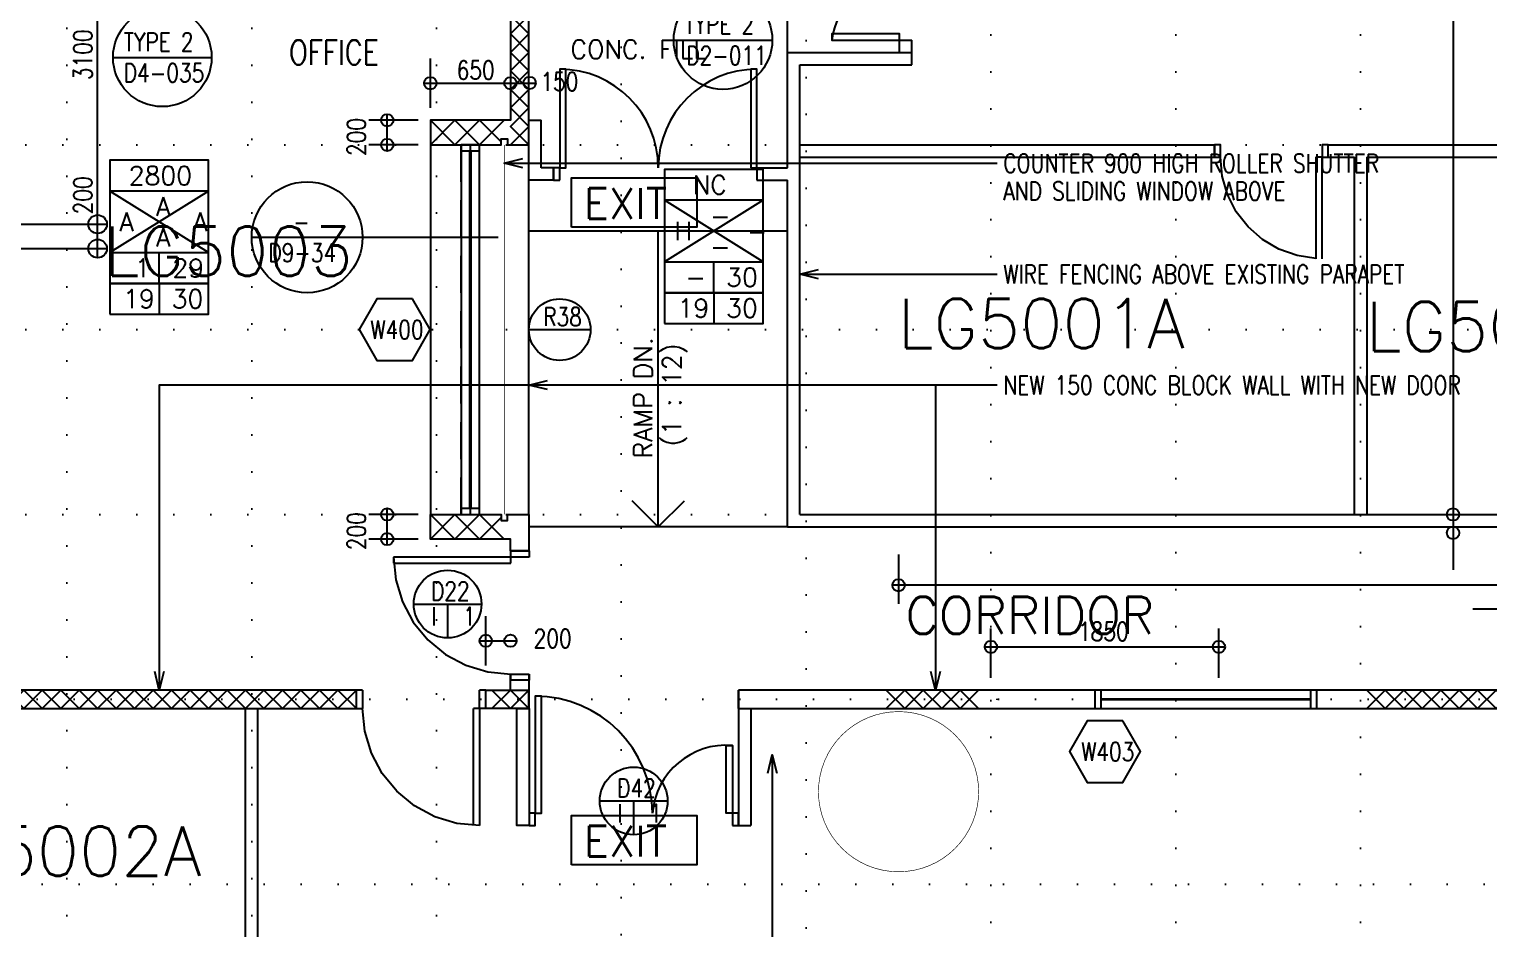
# Model space of a CAD drawing. Header units: millimetres. Extents: x -164841 to 156300, y -101000 to 60475.
# Drawn here: x -73056 to -61210, y -47613 to -40311 of the extents above; entities that cross this region are included whole.
import ezdxf

# ---------------------------------------------------------------- set-up
doc = ezdxf.new("R2010")
doc.units = ezdxf.units.MM
doc.header["$LTSCALE"] = 1200
for name, pattern in [('s1103a$0$DASHED', [0.75, 0.5, -0.25]), ('s1103a$0$DOT', [0.25, 0, -0.25]), ('s1103a$0$HIDDEN', [0.375, 0.25, -0.125])]:
    doc.linetypes.add(name, pattern=pattern)
for name, color, linetype in [('s1103a$0$12', 7, 'Continuous'), ('s1103a$0$20', 7, 'Continuous'), ('s1103a$0$21', 7, 'Continuous'), ('s1103a$0$22', 7, 'Continuous'), ('s1103a$0$23', 7, 'Continuous'), ('s1103a$0$24', 7, 'Continuous'), ('s1103a$0$29', 7, 'Continuous'), ('s1103a$0$30', 7, 'Continuous'), ('s1103a$0$31', 7, 'Continuous'), ('s1103a$0$35', 7, 'Continuous'), ('s1103a$0$4', 7, 'Continuous'), ('s1103a$0$42', 7, 'Continuous'), ('s1103a$0$51', 7, 'Continuous'), ('s1103a$0$6', 7, 'Continuous'), ('s1103a$0$BEAM', 1, 'Continuous'), ('s1103a$0$DIM', 10, 'Continuous'), ('s1103a$0$EX-HID', 1, 's1103a$0$HIDDEN'), ('s1103a$0$NEW-DOOR', 1, 'Continuous'), ('s1103a$0$NEW-DR', 3, 'Continuous'), ('s1103a$0$NEW-PART', 2, 'Continuous'), ('s1103a$0$NO-USE', 7, 'Continuous'), ('s1103a$0$PARAPET', 7, 'Continuous'), ('s1103a$0$PROMAT', 7, 'Continuous'), ('s1103a$0$ROOM-NO', 4, 'Continuous'), ('s1103a$0$TEXT', 6, 'Continuous')]:
    doc.layers.add(name, color=color, linetype=linetype)
doc.styles.add('s1103a$0$STANDARD', font='SIMPLEX')

# ---------------------------------------------------------------- blocks, each defined once
blk = doc.blocks.new('s1103a$0$H1200')
at = {"layer": 's1103a$0$22', "color": 14, "linetype": 'Continuous'}
for points in [[(0, 0), (0.1501, 0.15), (0.3, 0), (0.45, 0.15), (0.6, 0), (0.75, 0.15), (0.9, 0), (1.05, 0.15), (1.1999, 0)], [(0, 0.15), (0.15, 0), (0.3, 0.15), (0.45, 0), (0.6, 0.15), (0.75, 0), (0.9, 0.15), (1.05, 0), (1.2, 0.15)]]:
    blk.add_lwpolyline(points, dxfattribs=at)
blk = doc.blocks.new('s1103a$0$DRMK2')
at = {"layer": 's1103a$0$29', "color": 3, "linetype": 'Continuous'}
for p, q in [((-0.275, 0), (0.275, 0)), ((0, 0), (0, -0.275))]:
    blk.add_line(p, q, dxfattribs=at)
blk.add_circle((0, 0), 0.275, dxfattribs=at)
at = {"layer": 's1103a$0$29', "color": 3, "linetype": 'Continuous', "style": 's1103a$0$STANDARD', "width": 0.8}
for tag, p in [('TAG6', (-0.2183, 0.03)), ('TAG1', (-0.1587, 0.03)), ('TAG5', (-0.2242, -0.175)), ('TAG4', (-0.1647, -0.175)), ('TAG3', (0.0258, -0.175)), ('TAG2', (0.0853, -0.175))]:
    blk.add_attdef(tag, p, '', height=0.15, rotation=359.99999, dxfattribs=at)
blk = doc.blocks.new('s1103a$0$H900')
at = {"layer": 's1103a$0$22', "color": 10, "linetype": 'Continuous'}
for points in [[(0, 0), (0.15, 0.15), (0.3, 0), (0.45, 0.15), (0.6, 0), (0.75, 0.15), (0.9, 0)], [(0, 0.15), (0.15, 0), (0.3, 0.15), (0.45, 0), (0.6, 0.15), (0.75, 0), (0.9, 0.15)]]:
    blk.add_lwpolyline(points, dxfattribs=at)
blk = doc.blocks.new('s1103a$0$FFBOX')
at = {"layer": 's1103a$0$51', "color": 14, "linetype": 'Continuous'}
for p, q in [((0.4, 0.25), (-0.4, -0.25)), ((0.4, -0.25), (-0.4, 0.25)), ((0, -0.5), (0, -0.25))]:
    blk.add_line(p, q, dxfattribs=at)
for points in [[(-0.4, -0.5), (0.4, -0.5), (0.4, 0.5), (-0.4, 0.5)], [(-0.4, -0.25), (0.4, -0.25), (0.4, 0.25), (-0.4, 0.25)]]:
    blk.add_lwpolyline(points, close=True, dxfattribs=at)
at = {"layer": 's1103a$0$51', "color": 14, "linetype": 'Continuous', "style": 's1103a$0$STANDARD'}
for tag, p in [('TAG1', (-0.2728, 0.3)), ('TAG5', (-0.0496, 0.05)), ('TAG6', (-0.3496, -0.075)), ('TAG7', (0.2504, -0.075)), ('TAG4', (-0.0496, -0.2)), ('TAG2', (-0.324, -0.45)), ('TAG8', (-0.2496, -0.45)), ('TAG3', (0.076, -0.45)), ('TAG9', (0.1504, -0.45))]:
    blk.add_attdef(tag, p, '', height=0.15, dxfattribs=at)
blk = doc.blocks.new('s1103a$0$TAIL')
at = {"layer": 's1103a$0$51', "color": 10, "linetype": 'Continuous'}
blk.add_line((0.4, 0), (0.4, -0.25), dxfattribs=at)
blk.add_lwpolyline([(0, -0.25), (0.8, -0.25), (0.8, 0), (0, 0)], close=True, dxfattribs=at)
at = {"layer": 's1103a$0$51', "color": 10, "linetype": 'Continuous', "style": 's1103a$0$STANDARD'}
for tag, p in [('TAG1', (0.1067, -0.2)), ('TAG3', (0.1504, -0.2)), ('TAG2', (0.5008, -0.2)), ('TAG4', (0.5504, -0.2))]:
    blk.add_attdef(tag, p, '', height=0.15, dxfattribs=at)
blk = doc.blocks.new('s1103a$0$DRMK')
at = {"layer": 's1103a$0$29', "color": 14, "linetype": 'Continuous'}
blk.add_line((-0.25, 0), (0.25, 0), dxfattribs=at)
blk.add_circle((0, 0), 0.25, dxfattribs=at)
at = {"layer": 's1103a$0$29', "color": 14, "linetype": 'Continuous', "style": 's1103a$0$STANDARD', "width": 0.8}
for tag, p in [('TAG1', (-0.1587, 0.03)), ('TAG3', (-0.1093, 0.0318)), ('TAG2', (-0.1587, -0.1799)), ('TAG4', (-0.1073, -0.1799))]:
    blk.add_attdef(tag, p, '', height=0.15, dxfattribs=at)
blk = doc.blocks.new('s1103a$0$WINMK4')
at = {"layer": 's1103a$0$24', "color": 3, "linetype": 'Continuous'}
blk.add_lwpolyline([(0.1443, 0.25), (-0.1443, 0.25), (-0.2887, 0), (-0.1443, -0.25), (0.1443, -0.25), (0.2887, 0)], close=True, dxfattribs=at)
at = {"layer": 's1103a$0$24', "color": 3, "linetype": 'Continuous', "style": 's1103a$0$STANDARD', "width": 0.8}
for tag, p in [('TAG1', (-0.2182, -0.075)), ('TAG2', (-0.0396, -0.22))]:
    blk.add_attdef(tag, p, '', height=0.15, dxfattribs=at)
blk = doc.blocks.new('s1103a$0$DET4')
at = {"layer": 's1103a$0$51', "color": 14, "linetype": 'Continuous'}
blk.add_line((-0.45, 0), (1.55, 0), dxfattribs=at)
blk.add_circle((0, 0), 0.45, dxfattribs=at)
at = {"layer": 's1103a$0$51', "color": 14, "linetype": 'Continuous', "style": 's1103a$0$STANDARD', "width": 0.8}
for tag, p in [('TAG1', (-0.3127, 0.05)), ('TAG3', (-0.2778, 0.0501)), ('TAG4', (-0.3969, -0.2)), ('TAG2', (-0.3127, -0.2001))]:
    blk.add_attdef(tag, p, '', height=0.15, rotation=359.99997, dxfattribs=at)
blk = doc.blocks.new('s1103a$0$DET1')
at = {"layer": 's1103a$0$51', "color": 14, "linetype": 'Continuous'}
for p, q in [((0, 1.05), (0, 0.4)), ((-0.4, 0), (0.4, 0))]:
    blk.add_line(p, q, dxfattribs=at)
blk.add_circle((0, 0), 0.4, dxfattribs=at)
at = {"layer": 's1103a$0$51', "color": 14, "linetype": 'Continuous', "style": 's1103a$0$STANDARD', "width": 0.8}
for tag, p in [('TAG1', (-0.3373, 0.0501)), ('TAG2', (-0.3373, -0.2))]:
    blk.add_attdef(tag, p, '', height=0.15, dxfattribs=at)
blk = doc.blocks.new('s1103a$0$H300')
at = {"layer": 's1103a$0$22', "color": 14, "linetype": 'Continuous'}
for points in [[(0, 0.1501), (0.1501, 0), (0.3001, 0.15)], [(0, 0), (0.15, 0.15), (0.3, 0)]]:
    blk.add_lwpolyline(points, dxfattribs=at)
blk = doc.blocks.new('s1103a$0$H750')
at = {"layer": 's1103a$0$22', "color": 14, "linetype": 'Continuous'}
for points in [[(0, 0.15), (0.15, 0), (0.3, 0.15), (0.45, 0), (0.6, 0.15), (0.75, 0)], [(0, 0), (0.15, 0.15), (0.3, 0), (0.45, 0.15), (0.6, 0), (0.75, 0.15)]]:
    blk.add_lwpolyline(points, dxfattribs=at)
blk = doc.blocks.new('s1103a$0$WIN')
at = {"layer": 's1103a$0$23', "color": 10, "linetype": 'Continuous'}
for points in [[(0, 0), (3, 0), (3, 0.15), (0, 0.15)], [(0.05, 0), (2.95, 0), (2.95, 0.15), (0.05, 0.15)], [(0.05, 0.08), (2.95, 0.08), (2.95, 0.07), (0.05, 0.07)]]:
    blk.add_lwpolyline(points, close=True, dxfattribs=at)
blk = doc.blocks.new('s1103a')
at = {"color": 14}
blk.add_line((-69148, -45546), (-68998, -45546), dxfattribs=at)
at = {"layer": 's1103a$0$12', "color": 2, "linetype": 'Continuous'}
blk.add_line((-61500, -21200), (-61500, -44700), dxfattribs=at)
at = {"layer": 's1103a$0$12', "color": 14, "linetype": 'Continuous'}
for p, q in [((-72500, -42167), (-72500, -32225)), ((-73625, -41894), (-72425, -41894)), ((-73425, -42092), (-72425, -42092))]:
    blk.add_line(p, q, dxfattribs=at)
at = {"layer": 's1103a$0$12', "color": 10, "linetype": 'Continuous'}
for p, q in [((-69800, -40950), (-69800, -40550)), ((-69850, -40750), (-68944, -40750)), ((-69900, -41050), (-70300, -41050)), ((-70150, -41300), (-70150, -41000)), ((-69900, -41250), (-70300, -41250)), ((-69900, -44250), (-70300, -44250)), ((-70150, -44500), (-70150, -44200)), ((-69900, -44450), (-70300, -44450)), ((-66000, -44575), (-66000, -44975)), ((-53450, -44825), (-66050, -44825)), ((-69350, -45475), (-69350, -45075)), ((-65250, -45575), (-65250, -45175)), ((-63400, -45575), (-63400, -45175)), ((-69400, -45275), (-69100, -45275)), ((-65300, -45325), (-63350, -45325))]:
    blk.add_line(p, q, dxfattribs=at)
for centre in [(-69800, -40750), (-69150, -40750), (-68994, -40747), (-70150, -41050), (-70150, -41250), (-70150, -44250), (-70150, -44450), (-66000, -44825), (-69350, -45275), (-69150, -45275), (-65250, -45325), (-63400, -45325)]:
    blk.add_circle(centre, 50, dxfattribs=at)
at = {"layer": 's1103a$0$12', "color": 14, "linetype": 'Continuous'}
for centre in [(-72500, -41894), (-72500, -42092)]:
    blk.add_circle(centre, 75, dxfattribs=at)
at = {"layer": 's1103a$0$12', "color": 2, "linetype": 'Continuous'}
for centre in [(-61500, -44250), (-61500, -44400)]:
    blk.add_circle(centre, 50, dxfattribs=at)
at = {"layer": 's1103a$0$20', "color": 10, "linetype": 'Continuous'}
for p, q in [((-69000, -41250), (-69000, -39750)), ((-69150, -45675), (-69150, -45546)), ((-70400, -45675), (-74150, -45675)), ((-70400, -45825), (-70400, -45675)), ((-53661, -45675), (-67300, -45675)), ((-74150, -45825), (-70400, -45825))]:
    blk.add_line(p, q, dxfattribs=at)
at = {"layer": 's1103a$0$20', "linetype": 's1103a$0$DASHED'}
blk.add_line((-68998, -45675), (-68998, -45596), dxfattribs=at)
at = {"layer": 's1103a$0$20', "color": 5, "linetype": 'Continuous'}
for p, q in [((-70400, -45825), (-70400, -45675)), ((-69350, -45825), (-69350, -45675)), ((-69350, -45675), (-69150, -45675)), ((-69350, -45825), (-69350, -45675)), ((-67300, -45675), (-67300, -45825)), ((-69000, -45825), (-69350, -45825)), ((-69150, -45825), (-69350, -45825)), ((-69000, -45825), (-69000, -45825)), ((-67300, -45825), (-53653, -45825))]:
    blk.add_line(p, q, dxfattribs=at)
at = {"layer": 's1103a$0$20', "color": 2, "linetype": 'Continuous'}
for p, q in [((-71300, -48704), (-71300, -45825)), ((-71200, -48804), (-71200, -45825))]:
    blk.add_line(p, q, dxfattribs=at)
at = {"layer": 's1103a$0$20', "color": 10, "linetype": 'Continuous'}
blk.add_lwpolyline([(-69600, -38800), (-69600, -39900), (-69150, -39900), (-69150, -41050), (-69800, -41050), (-69800, -41250), (-69225, -41250), (-69225, -41200), (-69175, -41200), (-69175, -41250), (-69000, -41250), (-69000, -39750), (-69450, -39750), (-69450, -38800)], close=True, dxfattribs=at)
at = {"layer": 's1103a$0$20', "color": 2, "linetype": 'Continuous'}
blk.add_lwpolyline([(-69600, -38800), (-69600, -39900), (-69150, -39900), (-69150, -41050), (-69800, -41050), (-69800, -41250), (-69225, -41250), (-69225, -41200), (-69175, -41200), (-69175, -41250), (-69000, -41250), (-69000, -39750), (-69450, -39750), (-69450, -38800)], close=True, dxfattribs=at)
for points in [[(-68998, -44546), (-69150, -44546), (-69150, -44450), (-69800, -44450), (-69800, -44250)], [(-69800, -44250), (-69225, -44250), (-69225, -44300), (-69175, -44300), (-69175, -44250), (-69000, -44250), (-69000, -44546)]]:
    blk.add_lwpolyline(points, dxfattribs=at)
at = {"layer": 's1103a$0$22', "color": 10, "linetype": 'Continuous'}
for points in [[(-69200, -41050), (-69400, -41250), (-69600, -41050), (-69800, -41250)], [(-69225, -41225), (-69400, -41050), (-69600, -41250), (-69800, -41050)]]:
    blk.add_lwpolyline(points, dxfattribs=at)
at = {"layer": 's1103a$0$22', "color": 1, "linetype": 'Continuous'}
for points in [[(-69200, -44450), (-69400, -44250), (-69600, -44450), (-69800, -44250)], [(-69225, -44275), (-69400, -44450), (-69600, -44250), (-69800, -44450)]]:
    blk.add_lwpolyline(points, dxfattribs=at)
at = {"layer": 's1103a$0$22', "color": 14, "linetype": 'Continuous'}
for points in [[(-69000, -45675), (-69150, -45825), (-69300, -45675)], [(-69000, -45825), (-69150, -45675), (-69300, -45825)], [(-69000, -45825), (-69150, -45675), (-69300, -45825)], [(-69000, -45675), (-69150, -45825), (-69300, -45675)]]:
    blk.add_lwpolyline(points, dxfattribs=at)
at = {"layer": 's1103a$0$23', "color": 10, "linetype": 'Continuous'}
for p, q in [((-62250, -45675), (-65250, -45675)), ((-62300, -45675), (-65200, -45675)), ((-65250, -45825), (-62250, -45825)), ((-65200, -45755), (-65200, -45745)), ((-65200, -45825), (-62300, -45825)), ((-64358, -45745), (-62658, -45745)), ((-62658, -45755), (-64358, -45755))]:
    blk.add_line(p, q, dxfattribs=at)
at = {"layer": 's1103a$0$30', "color": 14, "linetype": 's1103a$0$DASHED'}
for p, q in [((-67150, -41436), (-67100, -41436)), ((-67150, -41536), (-67100, -41536))]:
    blk.add_line(p, q, dxfattribs=at)
at = {"layer": 's1103a$0$30', "color": 7, "linetype": 'Continuous'}
blk.add_line((-67100, -41536), (-67100, -41436), dxfattribs=at)
at = {"layer": 's1103a$0$30', "color": 14, "linetype": 'Continuous'}
for p, q in [((-69148, -44596), (-70098, -44596)), ((-70098, -44596), (-70098, -44646)), ((-69148, -44596), (-70098, -44596)), ((-70098, -44596), (-70098, -44646)), ((-69148, -44596), (-70098, -44596)), ((-70098, -44646), (-69148, -44646)), ((-70098, -44646), (-69148, -44646)), ((-70098, -44646), (-69148, -44646)), ((-69148, -44646), (-69148, -44546)), ((-69148, -44646), (-69148, -44546)), ((-68998, -44596), (-69148, -44596)), ((-68998, -44596), (-69148, -44596)), ((-68998, -44546), (-68998, -44596)), ((-68998, -44546), (-68998, -44596)), ((-69148, -45596), (-69148, -45546)), ((-68998, -45596), (-69148, -45596)), ((-68998, -45546), (-68998, -45596)), ((-69450, -46775), (-69450, -45825)), ((-69450, -46775), (-69450, -45825)), ((-69400, -45825), (-69400, -46775)), ((-69400, -45825), (-69400, -46775))]:
    blk.add_line(p, q, dxfattribs=at)
at = {"layer": 's1103a$0$30', "color": 2, "linetype": 'Continuous'}
blk.add_line((-69148, -44546), (-68998, -44546), dxfattribs=at)
at = {"layer": 's1103a$0$30', "color": 14}
for p, q in [((-70350, -45675), (-70400, -45675)), ((-70350, -45675), (-70350, -45825)), ((-69400, -45825), (-69400, -45675)), ((-69350, -45675), (-69400, -45675)), ((-70400, -45825), (-70350, -45825)), ((-69350, -45825), (-69450, -45825))]:
    blk.add_line(p, q, dxfattribs=at)
at = {"layer": 's1103a$0$30', "color": 5, "linetype": 'Continuous'}
for p, q in [((-69350, -45675), (-69000, -45675)), ((-67298, -45825), (-67298, -45675))]:
    blk.add_line(p, q, dxfattribs=at)
at = {"layer": 's1103a$0$30', "color": 14, "linetype": 'Continuous', "flags": 128}
blk.add_lwpolyline([(-70098, -44596), (-70080, -44781), (-70026, -44959), (-69938, -45124), (-69820, -45268), (-69676, -45386), (-69512, -45474), (-69334, -45528), (-69148, -45546)], dxfattribs=at)
blk.add_lwpolyline([(-70098, -44596), (-70080, -44781), (-70026, -44959), (-69938, -45124), (-69820, -45268), (-69676, -45386), (-69512, -45474), (-69334, -45528), (-69148, -45546)], dxfattribs=at)
blk.add_lwpolyline([(-70098, -44596), (-70080, -44781), (-70026, -44959), (-69938, -45124), (-69820, -45268), (-69676, -45386), (-69512, -45474), (-69334, -45528), (-69148, -45546)], dxfattribs=at)
at = {"layer": 's1103a$0$30', "color": 14, "linetype": 'Continuous', "extrusion": (0, 0, -1), "flags": 128}
blk.add_lwpolyline([(69400, -46775), (69585, -46757), (69763, -46703), (69928, -46615), (70072, -46497), (70190, -46353), (70278, -46188), (70332, -46010), (70350, -45825)], dxfattribs=at)
blk.add_lwpolyline([(69400, -46775), (69585, -46757), (69763, -46703), (69928, -46615), (70072, -46497), (70190, -46353), (70278, -46188), (70332, -46010), (70350, -45825)], dxfattribs=at)
at = {"layer": 's1103a$0$31', "color": 1, "linetype": 'Continuous'}
for p, q in [((-69800, -41250), (-69800, -44250)), ((-69000, -44250), (-69000, -41250))]:
    blk.add_line(p, q, dxfattribs=at)
at = {"layer": 's1103a$0$35', "linetype": 'Continuous'}
blk.add_line((-61340, -45016), (-59227, -45016), dxfattribs=at)
at = {"layer": 's1103a$0$4', "color": 7, "linetype": 's1103a$0$DOT'}
for p, q in [((-68250, -18250), (-68250, -59382)), ((-66750, -58408), (-66750, -20250)), ((-65250, -20250), (-65250, -57434)), ((-63750, -20250), (-63750, -56460)), ((-62250, -20250), (-62250, -55485)), ((-72750, -32500), (-72750, -62304)), ((-71250, -32500), (-71250, -61330)), ((-69750, -32500), (-69750, -60356)), ((-125300, -41250), (-49878, -41250)), ((-125300, -42750), (-51257, -42750)), ((-125300, -44250), (-52558, -44250)), ((-53785, -45750), (-125300, -45750)), ((-54944, -47250), (-125300, -47250))]:
    blk.add_line(p, q, dxfattribs=at)
at = {"layer": 's1103a$0$42', "color": 1, "linetype": 's1103a$0$HIDDEN', "const_width": 5}
blk.add_lwpolyline([(-69200, -44250), (-69200, -41250)], dxfattribs=at)
at = {"layer": 's1103a$0$51', "color": 10, "linetype": 'Continuous'}
for p, q in [((-69200, -41400), (-65200, -41400)), ((-66800, -42300), (-65200, -42300)), ((-65700, -43200), (-65700, -45675)), ((-67025, -46200), (-67025, -47700))]:
    blk.add_line(p, q, dxfattribs=at)
for points in [[(-69050, -41437), (-69200, -41400), (-69050, -41362)], [(-66650, -42337), (-66800, -42300), (-66650, -42262)], [(-65200, -43200), (-72000, -43200), (-72000, -45675)], [(-68850, -43237), (-69000, -43200), (-68850, -43162)], [(-71962, -45525), (-72000, -45675), (-72037, -45525)], [(-65662, -45525), (-65700, -45675), (-65737, -45525)], [(-67062, -46350), (-67025, -46200), (-66987, -46350)]]:
    blk.add_lwpolyline(points, dxfattribs=at)
at = {"layer": 's1103a$0$6', "color": 10, "linetype": 'Continuous', "const_width": 5}
blk.add_lwpolyline([(-65350, -46500, 1), (-66650, -46500, 1)], format="xyb", close=True, dxfattribs=at)
at = {"layer": 's1103a$0$BEAM', "color": 2, "linetype": 's1103a$0$DASHED'}
blk.add_line((-65891, -40600), (-65891, -40400), dxfattribs=at)
at = {"layer": 's1103a$0$BEAM'}
for p, q in [((-66900, -41950), (-69000, -41950)), ((-67950, -44350), (-68162, -44138)), ((-67950, -44350), (-67738, -44138)), ((-66900, -44350), (-69000, -44350)), ((-64408, -45675), (-64408, -45825)), ((-64358, -45675), (-64358, -45825)), ((-62658, -45675), (-62658, -45825)), ((-62608, -45675), (-62608, -45825))]:
    blk.add_line(p, q, dxfattribs=at)
at = {"layer": 's1103a$0$BEAM', "linetype": 'Continuous'}
blk.add_line((-67950, -44350), (-67950, -41950), dxfattribs=at)
at = {"layer": 's1103a$0$DIM', "color": 5, "linetype": 's1103a$0$DASHED'}
blk.add_line((-69000, -45825), (-69000, -45675), dxfattribs=at)
at = {"layer": 's1103a$0$EX-HID', "color": 10}
blk.add_line((-68998, -45825), (-68998, -45546), dxfattribs=at)
at = {"layer": 's1103a$0$NEW-DOOR', "linetype": 'Continuous'}
for p, q in [((-62613, -41350), (-62613, -42175)), ((-62563, -41350), (-62613, -41350))]:
    blk.add_line(p, q, dxfattribs=at)
at = {"layer": 's1103a$0$NEW-DOOR'}
blk.add_line((-62563, -42175), (-62563, -41350), dxfattribs=at)
for points in [[(-63437, -41350), (-63387, -41350), (-63387, -41250), (-63437, -41250)], [(-62563, -41350), (-62513, -41350), (-62513, -41250), (-62563, -41250)]]:
    blk.add_lwpolyline(points, close=True, dxfattribs=at)
at = {"layer": 's1103a$0$NEW-DOOR', "color": 10, "linetype": 'Continuous', "extrusion": (0, 0, -1), "flags": 128}
blk.add_lwpolyline([(62613, -42173), (62766, -42149), (62913, -42097), (63047, -42018), (63163, -41915), (63259, -41793), (63329, -41654), (63373, -41505), (63388, -41350)], dxfattribs=at)
at = {"layer": 's1103a$0$NEW-DR', "linetype": 'Continuous'}
blk.add_line((-67150, -41436), (-67150, -41536), dxfattribs=at)
at = {"layer": 's1103a$0$NEW-DR'}
for points in [[(-65991, -40400), (-65991, -40350), (-66541, -40350), (-66541, -40400)], [(-68948, -46675), (-68898, -46675), (-68898, -45725), (-68948, -45725)], [(-67348, -46675), (-67398, -46675), (-67398, -46125), (-67348, -46125)], [(-68998, -46775), (-68948, -46775), (-68948, -46675), (-68998, -46675)], [(-67348, -46775), (-67298, -46775), (-67298, -46675), (-67348, -46675)]]:
    blk.add_lwpolyline(points, close=True, dxfattribs=at)
at = {"layer": 's1103a$0$NEW-DR', "linetype": 'Continuous'}
for points in [[(-68750, -41436), (-68700, -41436), (-68700, -40636), (-68750, -40636)], [(-67200, -41436), (-67150, -41436), (-67150, -40636), (-67200, -40636)]]:
    blk.add_lwpolyline(points, close=True, dxfattribs=at)
for points in [[(-68750, -41536), (-68750, -41436), (-68800, -41436), (-68800, -41536)], [(-68800, -41536), (-68750, -41536)]]:
    blk.add_lwpolyline(points, dxfattribs=at)
at = {"layer": 's1103a$0$NEW-DR'}
for centre, radius, start, end in [((-66041, -40450), 502, 84.2894, 174.2894), ((-68948, -46675), 950, 0, 90), ((-67398, -46725), 602, 85.2322, 175.2322)]:
    blk.add_arc(centre, radius, start, end, dxfattribs=at)
at = {"layer": 's1103a$0$NEW-DR', "linetype": 'Continuous'}
for centre, start, end in [((-68750, -41436), 0, 90), ((-67150, -41436), 90, 180)]:
    blk.add_arc(centre, 800, start, end, dxfattribs=at)
at = {"layer": 's1103a$0$NEW-PART', "linetype": 'Continuous'}
for p, q in [((-66800, -41250), (-63437, -41250)), ((-62513, -41250), (-60888, -41250)), ((-66800, -41350), (-63437, -41350)), ((-62513, -41350), (-62300, -41350)), ((-62200, -41350), (-60888, -41350))]:
    blk.add_line(p, q, dxfattribs=at)
at = {"layer": 's1103a$0$NEW-PART'}
for p, q in [((-63437, -41350), (-63437, -41250)), ((-62513, -41350), (-62513, -41250)), ((-62300, -44250), (-62300, -41350)), ((-62200, -41350), (-62200, -44250))]:
    blk.add_line(p, q, dxfattribs=at)
at = {"layer": 's1103a$0$NO-USE', "color": 10, "linetype": 's1103a$0$HIDDEN'}
for p, q in [((-69150, -41050), (-69800, -41050)), ((-69800, -41050), (-69800, -41250)), ((-69225, -41250), (-69225, -41200)), ((-69225, -41200), (-69175, -41200)), ((-69175, -41200), (-69175, -41250)), ((-69800, -41250), (-69225, -41250)), ((-69400, -41250), (-69550, -41250)), ((-69800, -44250), (-69225, -44250)), ((-69800, -44450), (-69800, -44250)), ((-69550, -44250), (-69400, -44250)), ((-69225, -44250), (-69225, -44300)), ((-69225, -44300), (-69175, -44300)), ((-69175, -44300), (-69175, -44250)), ((-69150, -44450), (-69800, -44450))]:
    blk.add_line(p, q, dxfattribs=at)
at = {"layer": 's1103a$0$NO-USE', "linetype": 's1103a$0$HIDDEN'}
for p, q in [((-69800, -41250), (-69800, -44250)), ((-69550, -44250), (-69550, -41250)), ((-69475, -44250), (-69475, -41250)), ((-69400, -44250), (-69400, -41250))]:
    blk.add_line(p, q, dxfattribs=at)
at = {"layer": 's1103a$0$NO-USE', "color": 10, "linetype": 'Continuous'}
for p, q in [((-69175, -41250), (-69000, -41250)), ((-69175, -44250), (-69000, -44250))]:
    blk.add_line(p, q, dxfattribs=at)
at = {"layer": 's1103a$0$NO-USE', "color": 10, "linetype": 's1103a$0$HIDDEN', "const_width": 5}
blk.add_lwpolyline([(-69200, -44250), (-69200, -41250)], dxfattribs=at)
at = {"layer": 's1103a$0$PARAPET', "linetype": 's1103a$0$DASHED'}
blk.add_line((-66900, -40500), (-66900, -38800), dxfattribs=at)
at = {"layer": 's1103a$0$PARAPET'}
for p, q in [((-66900, -41436), (-66900, -40500)), ((-66800, -44250), (-66800, -40600)), ((-66900, -44350), (-66900, -41536))]:
    blk.add_line(p, q, dxfattribs=at)
at = {"layer": 's1103a$0$PARAPET', "color": 7}
for p, q in [((-66900, -40500), (-65991, -40500)), ((-66900, -41436), (-66900, -40500)), ((-65991, -40500), (-65891, -40500)), ((-66800, -44250), (-66800, -40600)), ((-66800, -40600), (-65891, -40600)), ((-66900, -44350), (-66900, -41536)), ((-66800, -44250), (-54568, -44250)), ((-66900, -44350), (-54521, -44350))]:
    blk.add_line(p, q, dxfattribs=at)
at = {"layer": 's1103a$0$PARAPET', "color": 2, "linetype": 's1103a$0$DASHED'}
for p, q in [((-65991, -40500), (-65991, -40400)), ((-65991, -40400), (-65891, -40400))]:
    blk.add_line(p, q, dxfattribs=at)
at = {"layer": 's1103a$0$PARAPET', "color": 7, "linetype": 's1103a$0$DASHED'}
for p, q in [((-67100, -41436), (-66900, -41436)), ((-67100, -41536), (-66900, -41536))]:
    blk.add_line(p, q, dxfattribs=at)
at = {"layer": 's1103a$0$PROMAT'}
for p, q in [((-69000, -41050), (-68900, -41050)), ((-69000, -41536), (-69000, -41050)), ((-68800, -41436), (-68900, -41436)), ((-68800, -41536), (-69000, -41536)), ((-67298, -45825), (-67298, -46775)), ((-67198, -45825), (-67198, -46775))]:
    blk.add_line(p, q, dxfattribs=at)
at = {"layer": 's1103a$0$PROMAT', "linetype": 'Continuous'}
for p, q in [((-68900, -41436), (-68900, -41050)), ((-68800, -41536), (-68800, -41436))]:
    blk.add_line(p, q, dxfattribs=at)
at = {"layer": 's1103a$0$PROMAT', "linetype": 's1103a$0$DASHED'}
blk.add_line((-67298, -46775), (-67198, -46775), dxfattribs=at)
at = {"layer": 's1103a$0$PROMAT'}
blk.add_lwpolyline([(-69098, -45825), (-68998, -45825), (-68998, -46775), (-69098, -46775)], close=True, dxfattribs=at)
at = {"layer": 's1103a$0$TEXT', "color": 1}
for points in [[(-68654, -41917), (-68654, -41517), (-67636, -41517), (-67636, -41917)], [(-68654, -47093), (-68654, -46692), (-67636, -46692), (-67636, -47093)]]:
    blk.add_lwpolyline(points, close=True, dxfattribs=at)
ref = blk.add_blockref('s1103a$0$DET1', (-67425, -40400), dxfattribs=dict(xscale=999.9979999999999, yscale=999.9979999999999, zscale=1000))
ref.add_attrib('TAG1', 'TYPE 2', (-67738, -40350), dxfattribs={"layer": 's1103a$0$51', "color": 10, "linetype": 'Continuous', "height": 150, "style": 's1103a$0$STANDARD', "width": 0.8})
ref.add_attrib('TAG2', 'D2-011', (-67722, -40600), dxfattribs={"layer": 's1103a$0$51', "color": 10, "linetype": 'Continuous', "height": 150, "style": 's1103a$0$STANDARD', "width": 0.8})
ref = blk.add_blockref('s1103a$0$DET1', (-71975, -40540), dxfattribs=dict(xscale=999.9979999999999, yscale=999.9979999999999, zscale=1000))
ref.add_attrib('TAG1', 'TYPE 2', (-72288, -40490), dxfattribs={"layer": 's1103a$0$51', "color": 10, "linetype": 'Continuous', "height": 150, "style": 's1103a$0$STANDARD', "width": 0.8})
ref.add_attrib('TAG2', 'D4-035', (-72288, -40740), dxfattribs={"layer": 's1103a$0$51', "color": 10, "linetype": 'Continuous', "height": 150, "style": 's1103a$0$STANDARD', "width": 0.8})
at = {"xscale": 999.9979999999999, "yscale": 999.9979999999999, "zscale": 1000}
for name, p, rotation in [('s1103a$0$H1200', (-69150, -39750), 270), ('s1103a$0$H1200', (-69150, -39750), 270), ('s1103a$0$H300', (-69150, -40950), 270), ('s1103a$0$H300', (-69150, -40950), 270), ('s1103a$0$H900', (-72800, -45675), 180), ('s1103a$0$H1200', (-71600, -45675), 180), ('s1103a$0$H1200', (-70400, -45675), 180), ('s1103a$0$H1200', (-70400, -45675), 180)]:
    blk.add_blockref(name, p, dxfattribs=dict(at, rotation=rotation))
at = {"color": 1, "xscale": 999.9979999999999, "yscale": 999.9979999999999, "zscale": 1000, "rotation": 90}
blk.add_blockref('s1103a$0$WIN', (-69400, -44250), dxfattribs=at)
ref = blk.add_blockref('s1103a$0$FFBOX', (-72000, -41875), dxfattribs=dict(xscale=999.9979999999999, yscale=999.9979999999999, zscale=1000))
ref.add_attrib('TAG1', '2800', (-72248, -41575), dxfattribs={"layer": 's1103a$0$51', "color": 10, "linetype": 'Continuous', "height": 150, "style": 's1103a$0$STANDARD'})
ref.add_attrib('TAG3', '29', (-71893, -42325), dxfattribs={"layer": 's1103a$0$51', "color": 10, "linetype": 'Continuous', "height": 150, "style": 's1103a$0$STANDARD'})
ref.add_attrib('TAG4', 'A', (-72025, -42075), dxfattribs={"layer": 's1103a$0$51', "color": 10, "linetype": 'Continuous', "height": 150, "style": 's1103a$0$STANDARD'})
ref.add_attrib('TAG5', 'A', (-72025, -41825), dxfattribs={"layer": 's1103a$0$51', "color": 10, "linetype": 'Continuous', "height": 150, "style": 's1103a$0$STANDARD'})
ref.add_attrib('TAG6', 'A', (-72325, -41950), dxfattribs={"layer": 's1103a$0$51', "color": 10, "linetype": 'Continuous', "height": 150, "style": 's1103a$0$STANDARD'})
ref.add_attrib('TAG7', 'A', (-71725, -41950), dxfattribs={"layer": 's1103a$0$51', "color": 10, "linetype": 'Continuous', "height": 150, "style": 's1103a$0$STANDARD'})
ref.add_attrib('TAG8', '1', (-72200, -42325), dxfattribs={"layer": 's1103a$0$51', "color": 10, "linetype": 'Continuous', "height": 150, "style": 's1103a$0$STANDARD'})
ref = blk.add_blockref('s1103a$0$FFBOX', (-67500, -41950), dxfattribs=dict(xscale=999.9979999999999, yscale=999.9979999999999, zscale=1000))
ref.add_attrib('TAG1', ' NC', (-67773, -41650), dxfattribs={"layer": 's1103a$0$51', "color": 10, "linetype": 'Continuous', "height": 150, "style": 's1103a$0$STANDARD'})
ref.add_attrib('TAG3', '30', (-67399, -42400), dxfattribs={"layer": 's1103a$0$51', "color": 10, "linetype": 'Continuous', "height": 150, "style": 's1103a$0$STANDARD'})
ref.add_attrib('TAG4', '-', (-67531, -42150), dxfattribs={"layer": 's1103a$0$51', "color": 10, "linetype": 'Continuous', "height": 150, "style": 's1103a$0$STANDARD'})
ref.add_attrib('TAG5', '-', (-67531, -41900), dxfattribs={"layer": 's1103a$0$51', "color": 10, "linetype": 'Continuous', "height": 150, "style": 's1103a$0$STANDARD'})
ref.add_attrib('TAG6', 'H', (-67819, -42025), dxfattribs={"layer": 's1103a$0$51', "color": 10, "linetype": 'Continuous', "height": 150, "style": 's1103a$0$STANDARD'})
ref.add_attrib('TAG7', '-', (-67231, -42025), dxfattribs={"layer": 's1103a$0$51', "color": 10, "linetype": 'Continuous', "height": 150, "style": 's1103a$0$STANDARD'})
ref.add_attrib('TAG8', '-', (-67731, -42400), dxfattribs={"layer": 's1103a$0$51', "color": 10, "linetype": 'Continuous', "height": 150, "style": 's1103a$0$STANDARD'})
ref = blk.add_blockref('s1103a$0$DET4', (-70800, -42000), dxfattribs=dict(xscale=999.9979999999999, yscale=999.9979999999999, zscale=1000))
ref.add_attrib('TAG3', '  -', (-71078, -41950), dxfattribs={"layer": 's1103a$0$51', "color": 10, "linetype": 'Continuous', "height": 150, "style": 's1103a$0$STANDARD', "width": 0.8})
ref.add_attrib('TAG4', ' D9-34', (-71197, -42200), dxfattribs={"layer": 's1103a$0$51', "color": 10, "linetype": 'Continuous', "height": 150, "style": 's1103a$0$STANDARD', "width": 0.8})
at = {"xscale": 999.9979999999999, "yscale": 999.9979999999999, "zscale": 1000}
for p in [(-72400, -42375), (-67900, -42450)]:
    blk.add_blockref('s1103a$0$TAIL', p, dxfattribs=at).add_auto_attribs({'TAG1': '19', 'TAG2': '30'})
ref = blk.add_blockref('s1103a$0$WINMK4', (-70089, -42750), dxfattribs=dict(xscale=999.9979999999999, yscale=999.9979999999999, zscale=1000))
ref.add_attrib('TAG1', 'W400', (-70287, -42825), dxfattribs={"layer": 's1103a$0$24', "color": 10, "linetype": 'Continuous', "height": 150, "style": 's1103a$0$STANDARD', "width": 0.8})
ref = blk.add_blockref('s1103a$0$DRMK', (-68750, -42750), dxfattribs=dict(xscale=999.9979999999999, yscale=999.9979999999999, zscale=1000))
ref.add_attrib('TAG1', 'R38', (-68884, -42720), dxfattribs={"layer": 's1103a$0$29', "color": 10, "linetype": 'Continuous', "height": 150, "style": 's1103a$0$STANDARD', "width": 0.8})
ref = blk.add_blockref('s1103a$0$DRMK2', (-69660, -44977), dxfattribs=dict(xscale=999.9979999999999, yscale=999.9979999999999, zscale=1000))
ref.add_attrib('TAG1', 'D22', (-69794, -44947), dxfattribs={"layer": 's1103a$0$29', "color": 10, "linetype": 'Continuous', "height": 150, "style": 's1103a$0$STANDARD', "width": 0.8})
ref.add_attrib('TAG2', '1', (-69535, -45152), dxfattribs={"layer": 's1103a$0$29', "color": 10, "linetype": 'Continuous', "height": 150, "style": 's1103a$0$STANDARD', "width": 0.8})
ref.add_attrib('TAG4', 'I', (-69792, -45152), dxfattribs={"layer": 's1103a$0$29', "color": 10, "linetype": 'Continuous', "height": 150, "style": 's1103a$0$STANDARD', "width": 0.8})
for name, p in [('s1103a$0$H750', (-66100, -45825)), ('s1103a$0$H1200', (-62200, -45825))]:
    blk.add_blockref(name, p, dxfattribs=at)
ref = blk.add_blockref('s1103a$0$WINMK4', (-64325, -46175), dxfattribs=dict(xscale=999.9979999999999, yscale=999.9979999999999, zscale=1000))
ref.add_attrib('TAG1', 'W403', (-64518, -46250), dxfattribs={"layer": 's1103a$0$24', "color": 10, "linetype": 'Continuous', "height": 150, "style": 's1103a$0$STANDARD', "width": 0.8})
ref = blk.add_blockref('s1103a$0$DRMK2', (-68150, -46575), dxfattribs=dict(xscale=999.9979999999999, yscale=999.9979999999999, zscale=1000))
ref.add_attrib('TAG1', 'D42', (-68284, -46545), dxfattribs={"layer": 's1103a$0$29', "color": 10, "linetype": 'Continuous', "height": 150, "style": 's1103a$0$STANDARD', "width": 0.8})
ref.add_attrib('TAG2', '1', (-68025, -46750), dxfattribs={"layer": 's1103a$0$29', "color": 10, "linetype": 'Continuous', "height": 150, "style": 's1103a$0$STANDARD', "width": 0.8})
ref.add_attrib('TAG4', 'I', (-68282, -46750), dxfattribs={"layer": 's1103a$0$29', "color": 10, "linetype": 'Continuous', "height": 150, "style": 's1103a$0$STANDARD', "width": 0.8})
at = {"layer": 's1103a$0$12', "color": 14, "linetype": 'Continuous', "style": 's1103a$0$STANDARD', "width": 0.8}
for s, p in [('3100', (-72545, -40725)), ('200', (-72545, -41814))]:
    blk.add_text(s, height=150, rotation=90, dxfattribs=at).set_placement(p)
at = {"layer": 's1103a$0$12', "color": 10, "linetype": 'Continuous', "style": 's1103a$0$STANDARD', "width": 0.8}
for s, p in [('650', (-69586, -40718)), ('150', (-68907, -40812)), ('1850', (-64543, -45275)), ('200', (-68962, -45332))]:
    blk.add_text(s, height=150, dxfattribs=at).set_placement(p)
for p in [(-70325, -41340), (-70325, -44540)]:
    blk.add_text('200', height=150, rotation=90, dxfattribs=at).set_placement(p)
at = {"layer": 's1103a$0$21', "color": 10, "linetype": 'Continuous', "style": 's1103a$0$STANDARD', "width": 0.8}
blk.add_text('OFFICE', height=200, dxfattribs=at).set_placement((-70946, -40600))
at = {"layer": 's1103a$0$51', "color": 10, "linetype": 'Continuous', "style": 's1103a$0$STANDARD', "width": 0.8}
for s, p in [('COUNTER 900 HIGH ROLLER SHUTTER', (-65150, -41475)), ('AND SLIDING WINDOW ABOVE', (-65150, -41700)), ('WIRE FENCING ABOVE EXISTING PARAPET', (-65150, -42375)), ('NEW 150 CONC BLOCK WALL WITH NEW DOOR', (-65150, -43275))]:
    blk.add_text(s, height=150, dxfattribs=at).set_placement(p)
at = {"layer": 's1103a$0$ROOM-NO', "style": 's1103a$0$STANDARD'}
for s, height, p in [('LG5003', 400, (-72451, -42314)), ('LG5001A', 400, (-66007, -42900)), ('LG5001B', 400, (-62208, -42925)), ('CORRIDOR', 300, (-65943, -45219)), ('LG5002A', 400, (-73988, -47182))]:
    blk.add_text(s, height=height, dxfattribs=at).set_placement(p)
at = {"layer": 's1103a$0$TEXT', "style": 's1103a$0$STANDARD'}
blk.add_text('CONC. FILL', height=150, dxfattribs=at).set_placement((-68663, -40550))
at = {"layer": 's1103a$0$TEXT', "color": 1, "style": 's1103a$0$STANDARD'}
for p in [(-68554, -41851), (-68554, -47027)]:
    blk.add_text('EXIT', height=250, dxfattribs=at).set_placement(p)
at = {"layer": 's1103a$0$TEXT', "style": 's1103a$0$STANDARD'}
for s, p in [('RAMP DN. ', (-67999, -43795)), ('(1 : 12)', (-67765, -43696))]:
    blk.add_text(s, height=150, rotation=90, dxfattribs=at).set_placement(p)

msp = doc.modelspace()

# ---------------------------------------------------------------- block references
msp.add_blockref('s1103a', (0, 0))

doc.saveas('drawing.dxf')
